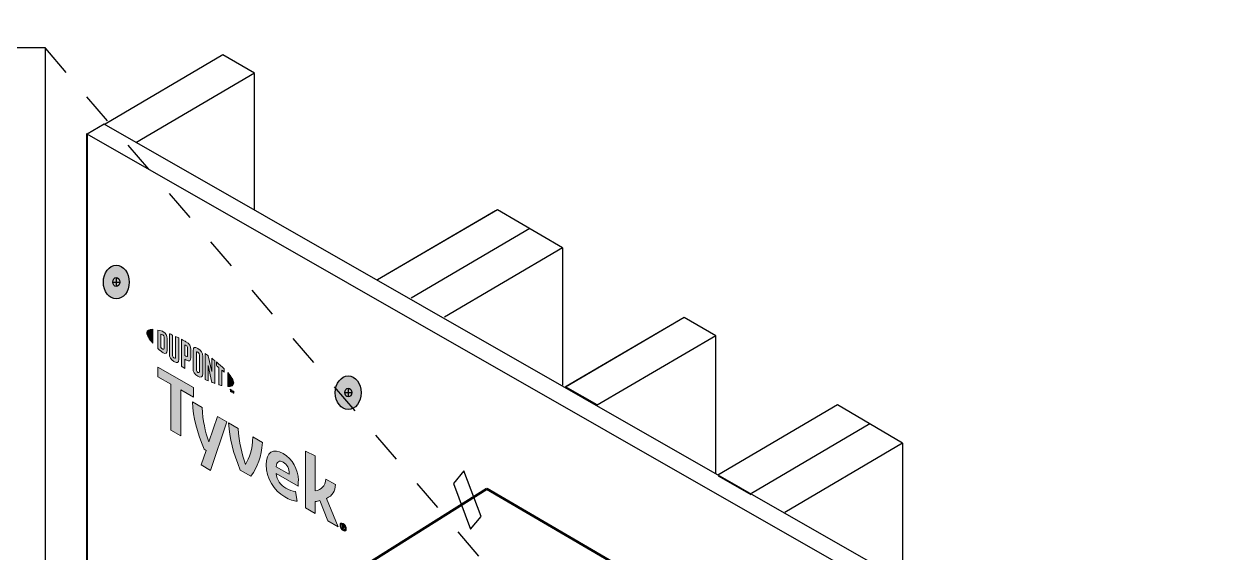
# Model space of a CAD drawing. Extents: x -1328 to 5679, y -4611 to 1603.
# Drawn here: x 4400.6 to 4742.7, y -2415.9 to -2266.2 of the extents above; entities that cross this region are included whole.
import ezdxf

# ---------------------------------------------------------------- set-up
doc = ezdxf.new("R2010")
doc.units = 0
doc.header["$MEASUREMENT"] = 0
doc.linetypes.add('AI-Linetype-40', pattern=[27.003948, 18.002632, -9.001316])
doc.linetypes.add('AI-Linetype-59', pattern=[18, 9, -9])
for name, color, linetype, lineweight in [('G-ANNO-TTLB', 7, 'Continuous', 0), ('TYVEK', 7, 'Continuous', 0), ('X-REF - TRACED', 7, 'Continuous', 0)]:
    doc.layers.add(name, color=color, linetype=linetype, lineweight=lineweight)

# ---------------------------------------------------------------- blocks, each defined once
blk = doc.blocks.new('Block_89')
at = {"layer": 'TYVEK', "true_color": 0x003b71, "transparency": 33554687}
h = blk.add_hatch(color=156, dxfattribs=at)
h.dxf.hatch_style = 2
edge = h.paths.add_edge_path()
edge.add_ellipse((4426.69, -2339.28), major_axis=(0, 4.78), ratio=0.766948, start_angle=0, end_angle=360)
h = blk.add_hatch(color=156, dxfattribs=at)
h.dxf.hatch_style = 2
edge = h.paths.add_edge_path()
edge.add_ellipse((4492.41, -2370.6), major_axis=(0, 4.78), ratio=0.766948, start_angle=0, end_angle=360)
at = {"layer": 'TYVEK', "color": 18, "lineweight": 25, "true_color": 0x080808}
for p, q in [((4425.72, -2339.25), (4427.66, -2339.25)), ((4426.69, -2338.01), (4426.69, -2340.48)), ((4491.43, -2370.57), (4493.38, -2370.57)), ((4492.41, -2369.34), (4492.41, -2371.8))]:
    blk.add_line(p, q, dxfattribs=at)
at = {"layer": 'TYVEK', "color": 18, "lineweight": 25, "true_color": 0x000000}
for centre in [(4426.69, -2339.28), (4492.41, -2370.6)]:
    blk.add_ellipse(centre, major_axis=(0, 4.78), ratio=0.766948, dxfattribs=at)
at = {"layer": 'TYVEK', "color": 18, "lineweight": 25, "true_color": 0x080808}
for centre in [(4426.69, -2339.25), (4492.41, -2370.57)]:
    blk.add_ellipse(centre, major_axis=(0, 1.23), ratio=0.788846, dxfattribs=at)
blk = doc.blocks.new('Block_520')
at = {"layer": 'X-REF - TRACED', "true_color": 0x848484, "transparency": 33554687}
h = blk.add_hatch(color=252, dxfattribs=at)
h.dxf.hatch_style = 2
edge = h.paths.add_edge_path()
edge.add_spline(control_points=[(4435.34, -2353.62), (4435.34, -2354.34), (4435.95, -2355.37), (4437.02, -2356.57), (4437.02, -2356.57), (4437.02, -2352.63), (4437.02, -2352.63), (4435.95, -2352.59), (4435.34, -2352.91), (4435.34, -2353.62)], knot_values=[0, 0, 0, 0, 1, 1, 1, 2, 2, 2, 3, 3, 3, 3], degree=3, periodic=0)
h = blk.add_hatch(color=252, dxfattribs=at)
h.dxf.hatch_style = 2
edge = h.paths.add_edge_path()
edge.add_spline(control_points=[(4440.22, -2358.05), (4440.22, -2358.35), (4440.06, -2358.36), (4439.87, -2358.25), (4439.73, -2358.17), (4439.5, -2357.98), (4439.31, -2357.81), (4439.31, -2357.81), (4439.31, -2354.04), (4439.31, -2354.04), (4439.5, -2354.09), (4439.73, -2354.16), (4439.87, -2354.25), (4440.06, -2354.36), (4440.22, -2354.55), (4440.22, -2354.85), (4440.22, -2354.85), (4440.22, -2358.05), (4440.22, -2358.05)], knot_values=[0, 0, 0, 0, 1, 1, 1, 2, 2, 2, 3, 3, 3, 4, 4, 4, 5, 5, 5, 6, 6, 6, 6], degree=3, periodic=0)
edge = h.paths.add_edge_path()
edge.add_spline(control_points=[(4440, -2353.33), (4439.7, -2353.16), (4439.27, -2353.01), (4438.49, -2352.84), (4438.49, -2352.84), (4438.49, -2358.07), (4438.49, -2358.07), (4439.18, -2358.7), (4439.7, -2359.14), (4440, -2359.31), (4440.68, -2359.71), (4441.07, -2359.45), (4441.07, -2358.68), (4441.07, -2358.68), (4441.07, -2355.21), (4441.07, -2355.21), (4441.07, -2354.43), (4440.68, -2353.73), (4440, -2353.33)], knot_values=[0, 0, 0, 0, 1, 1, 1, 2, 2, 2, 3, 3, 3, 4, 4, 4, 5, 5, 5, 6, 6, 6, 6], degree=3, periodic=0)
h = blk.add_hatch(color=252, dxfattribs=at)
h.dxf.hatch_style = 2
edge = h.paths.add_edge_path()
edge.add_spline(control_points=[(4443.46, -2360.54), (4443.46, -2360.84), (4443.37, -2360.98), (4443.04, -2360.74), (4442.72, -2360.51), (4442.63, -2360.3), (4442.63, -2359.94), (4442.63, -2359.94), (4442.63, -2354.26), (4442.63, -2354.26), (4442.42, -2354.16), (4441.94, -2353.96), (4441.74, -2353.88), (4441.74, -2353.88), (4441.74, -2359.63), (4441.74, -2359.63), (4441.74, -2360.55), (4442.12, -2361.13), (4443.04, -2361.78), (4443.89, -2362.38), (4444.4, -2362.19), (4444.4, -2361.17), (4444.4, -2361.17), (4444.4, -2355.09), (4444.4, -2355.09), (4444.23, -2355), (4443.65, -2354.72), (4443.46, -2354.64), (4443.46, -2354.64), (4443.46, -2360.54), (4443.46, -2360.54)], knot_values=[0, 0, 0, 0, 1, 1, 1, 2, 2, 2, 3, 3, 3, 4, 4, 4, 5, 5, 5, 6, 6, 6, 7, 7, 7, 8, 8, 8, 9, 9, 9, 10, 10, 10, 10], degree=3, periodic=0)
h = blk.add_hatch(color=252, dxfattribs=at)
h.dxf.hatch_style = 2
edge = h.paths.add_edge_path()
edge.add_spline(control_points=[(4446.88, -2360.01), (4446.88, -2360.34), (4446.78, -2360.45), (4446.4, -2360.23), (4446.4, -2360.23), (4446.07, -2360.04), (4446.07, -2360.04), (4446.07, -2360.04), (4446.07, -2357.02), (4446.07, -2357.02), (4446.22, -2357.1), (4446.3, -2357.14), (4446.39, -2357.19), (4446.8, -2357.43), (4446.88, -2357.66), (4446.88, -2357.99), (4446.88, -2357.99), (4446.88, -2360.01), (4446.88, -2360.01)], knot_values=[0, 0, 0, 0, 1, 1, 1, 2, 2, 2, 3, 3, 3, 4, 4, 4, 5, 5, 5, 6, 6, 6, 6], degree=3, periodic=0)
edge = h.paths.add_edge_path()
edge.add_spline(control_points=[(4446.44, -2356.15), (4446.28, -2356.06), (4445.68, -2355.74), (4445.14, -2355.46), (4445.14, -2355.46), (4445.14, -2363.12), (4445.14, -2363.12), (4445.32, -2363.23), (4445.81, -2363.54), (4446.07, -2363.7), (4446.07, -2363.7), (4446.07, -2361.11), (4446.07, -2361.11), (4446.07, -2361.11), (4446.44, -2361.32), (4446.44, -2361.32), (4447.42, -2361.88), (4447.83, -2361.61), (4447.83, -2360.64), (4447.83, -2360.64), (4447.83, -2358.38), (4447.83, -2358.38), (4447.83, -2357.43), (4447.37, -2356.69), (4446.44, -2356.15)], knot_values=[0, 0, 0, 0, 1, 1, 1, 2, 2, 2, 3, 3, 3, 4, 4, 4, 5, 5, 5, 6, 6, 6, 7, 7, 7, 8, 8, 8, 8], degree=3, periodic=0)
h = blk.add_hatch(color=252, dxfattribs=at)
h.dxf.hatch_style = 2
edge = h.paths.add_edge_path()
edge.add_spline(control_points=[(4450.23, -2364.62), (4450.23, -2364.92), (4450.15, -2365.03), (4449.81, -2364.85), (4449.47, -2364.66), (4449.38, -2364.44), (4449.38, -2364.13), (4449.38, -2364.13), (4449.38, -2359.35), (4449.38, -2359.35), (4449.38, -2359.04), (4449.47, -2358.92), (4449.81, -2359.13), (4450.15, -2359.33), (4450.23, -2359.55), (4450.23, -2359.85), (4450.23, -2359.85), (4450.23, -2364.62), (4450.23, -2364.62)], knot_values=[0, 0, 0, 0, 1, 1, 1, 2, 2, 2, 3, 3, 3, 4, 4, 4, 5, 5, 5, 6, 6, 6, 6], degree=3, periodic=0)
edge = h.paths.add_edge_path()
edge.add_spline(control_points=[(4449.81, -2358.06), (4448.94, -2357.51), (4448.43, -2357.65), (4448.43, -2358.66), (4448.43, -2358.66), (4448.43, -2363.67), (4448.43, -2363.67), (4448.43, -2364.73), (4448.9, -2365.44), (4449.81, -2365.92), (4450.71, -2366.4), (4451.18, -2366.27), (4451.18, -2365.14), (4451.18, -2365.14), (4451.18, -2360.36), (4451.18, -2360.36), (4451.18, -2359.29), (4450.76, -2358.66), (4449.81, -2358.06)], knot_values=[0, 0, 0, 0, 1, 1, 1, 2, 2, 2, 3, 3, 3, 4, 4, 4, 5, 5, 5, 6, 6, 6, 6], degree=3, periodic=0)
h = blk.add_hatch(color=252, dxfattribs=at)
h.dxf.hatch_style = 2
edge = h.paths.add_edge_path()
edge.add_spline(control_points=[(4453.79, -2364.62), (4453.79, -2364.62), (4452.74, -2360.12), (4452.74, -2360.12), (4452.46, -2359.92), (4452.12, -2359.68), (4451.86, -2359.5), (4451.86, -2359.5), (4451.86, -2366.84), (4451.86, -2366.84), (4452.04, -2366.93), (4452.51, -2367.14), (4452.76, -2367.24), (4452.76, -2367.24), (4452.68, -2362.87), (4452.68, -2362.87), (4452.68, -2362.87), (4453.79, -2367.67), (4453.79, -2367.67), (4454.02, -2367.76), (4454.36, -2367.89), (4454.59, -2367.97), (4454.59, -2367.97), (4454.59, -2361.52), (4454.59, -2361.52), (4454.35, -2361.33), (4453.93, -2361), (4453.72, -2360.85), (4453.72, -2360.85), (4453.79, -2364.62), (4453.79, -2364.62)], knot_values=[0, 0, 0, 0, 1, 1, 1, 2, 2, 2, 3, 3, 3, 4, 4, 4, 5, 5, 5, 6, 6, 6, 7, 7, 7, 8, 8, 8, 9, 9, 9, 10, 10, 10, 10], degree=3, periodic=0)
h = blk.add_hatch(color=252, dxfattribs=at)
h.dxf.hatch_style = 2
edge = h.paths.add_edge_path()
edge.add_spline(control_points=[(4455.05, -2362.91), (4455.28, -2363.1), (4455.51, -2363.28), (4455.73, -2363.47), (4455.73, -2363.47), (4455.73, -2368.35), (4455.73, -2368.35), (4455.94, -2368.41), (4456.32, -2368.52), (4456.57, -2368.58), (4456.57, -2368.58), (4456.57, -2364.18), (4456.57, -2364.18), (4456.82, -2364.39), (4457.05, -2364.6), (4457.26, -2364.79), (4457.26, -2364.79), (4457.26, -2363.85), (4457.26, -2363.85), (4456.59, -2363.2), (4455.88, -2362.57), (4455.05, -2361.89), (4455.05, -2361.89), (4455.05, -2362.91), (4455.05, -2362.91)], knot_values=[0, 0, 0, 0, 1, 1, 1, 2, 2, 2, 3, 3, 3, 4, 4, 4, 5, 5, 5, 6, 6, 6, 7, 7, 7, 8, 8, 8, 8], degree=3, periodic=0)
h = blk.add_hatch(color=252, dxfattribs=at)
h.dxf.hatch_style = 2
edge = h.paths.add_edge_path()
edge.add_spline(control_points=[(4459.95, -2367.83), (4459.95, -2368.55), (4459.33, -2368.87), (4458.27, -2368.84), (4458.27, -2368.84), (4458.27, -2364.89), (4458.27, -2364.89), (4459.33, -2366.09), (4459.95, -2367.11), (4459.95, -2367.83)], knot_values=[0, 0, 0, 0, 1, 1, 1, 2, 2, 2, 3, 3, 3, 3], degree=3, periodic=0)
h = blk.add_hatch(color=252, dxfattribs=at)
h.dxf.hatch_style = 2
edge = h.paths.add_edge_path()
edge.add_spline(control_points=[(4459.45, -2369.91), (4459.45, -2369.91), (4459.55, -2369.97), (4459.55, -2369.97), (4459.55, -2369.97), (4459.7, -2370.33), (4459.7, -2370.33), (4459.7, -2370.33), (4459.85, -2370.14), (4459.85, -2370.14), (4459.85, -2370.14), (4459.95, -2370.2), (4459.95, -2370.2), (4459.95, -2370.2), (4459.95, -2370.77), (4459.95, -2370.77), (4459.95, -2370.77), (4459.85, -2370.72), (4459.85, -2370.72), (4459.85, -2370.72), (4459.85, -2370.31), (4459.85, -2370.31), (4459.85, -2370.31), (4459.7, -2370.49), (4459.7, -2370.49), (4459.7, -2370.49), (4459.69, -2370.49), (4459.69, -2370.49), (4459.69, -2370.49), (4459.54, -2370.13), (4459.54, -2370.13), (4459.54, -2370.13), (4459.54, -2370.53), (4459.54, -2370.53), (4459.54, -2370.53), (4459.45, -2370.48), (4459.45, -2370.48), (4459.45, -2370.48), (4459.45, -2369.91), (4459.45, -2369.91)], knot_values=[0, 0, 0, 0, 1, 1, 1, 2, 2, 2, 3, 3, 3, 4, 4, 4, 5, 5, 5, 6, 6, 6, 7, 7, 7, 8, 8, 8, 9, 9, 9, 10, 10, 10, 11, 11, 11, 12, 12, 12, 13, 13, 13, 13], degree=3, periodic=0)
edge = h.paths.add_edge_path()
edge.add_spline(control_points=[(4459.09, -2369.81), (4459.09, -2369.81), (4458.94, -2369.72), (4458.94, -2369.72), (4458.94, -2369.72), (4458.94, -2369.62), (4458.94, -2369.62), (4458.94, -2369.62), (4459.34, -2369.85), (4459.34, -2369.85), (4459.34, -2369.85), (4459.34, -2369.95), (4459.34, -2369.95), (4459.34, -2369.95), (4459.19, -2369.86), (4459.19, -2369.86), (4459.19, -2369.86), (4459.19, -2370.33), (4459.19, -2370.33), (4459.19, -2370.33), (4459.09, -2370.28), (4459.09, -2370.28), (4459.09, -2370.28), (4459.09, -2369.81), (4459.09, -2369.81)], knot_values=[0, 0, 0, 0, 1, 1, 1, 2, 2, 2, 3, 3, 3, 4, 4, 4, 5, 5, 5, 6, 6, 6, 7, 7, 7, 8, 8, 8, 8], degree=3, periodic=0)
at = {"layer": 'X-REF - TRACED'}
for points, knots in [([(4435.34, -2353.62), (4435.34, -2354.34), (4435.95, -2355.37), (4437.02, -2356.57), (4437.02, -2356.57), (4437.02, -2352.63), (4437.02, -2352.63), (4435.95, -2352.59), (4435.34, -2352.91), (4435.34, -2353.62)], [0, 0, 0, 0, 1, 1, 1, 2, 2, 2, 3, 3, 3, 3]), ([(4440, -2353.33), (4439.7, -2353.16), (4439.27, -2353.01), (4438.49, -2352.84), (4438.49, -2352.84), (4438.49, -2358.07), (4438.49, -2358.07), (4439.18, -2358.7), (4439.7, -2359.14), (4440, -2359.31), (4440.68, -2359.71), (4441.07, -2359.45), (4441.07, -2358.68), (4441.07, -2358.68), (4441.07, -2355.21), (4441.07, -2355.21), (4441.07, -2354.43), (4440.68, -2353.73), (4440, -2353.33)], [0, 0, 0, 0, 1, 1, 1, 2, 2, 2, 3, 3, 3, 4, 4, 4, 5, 5, 5, 6, 6, 6, 6]), ([(4443.46, -2360.54), (4443.46, -2360.84), (4443.37, -2360.98), (4443.04, -2360.74), (4442.72, -2360.51), (4442.63, -2360.3), (4442.63, -2359.94), (4442.63, -2359.94), (4442.63, -2354.26), (4442.63, -2354.26), (4442.42, -2354.16), (4441.94, -2353.96), (4441.74, -2353.88), (4441.74, -2353.88), (4441.74, -2359.63), (4441.74, -2359.63), (4441.74, -2360.55), (4442.12, -2361.13), (4443.04, -2361.78), (4443.89, -2362.38), (4444.4, -2362.19), (4444.4, -2361.17), (4444.4, -2361.17), (4444.4, -2355.09), (4444.4, -2355.09), (4444.23, -2355), (4443.65, -2354.72), (4443.46, -2354.64), (4443.46, -2354.64), (4443.46, -2360.54), (4443.46, -2360.54)], [0, 0, 0, 0, 1, 1, 1, 2, 2, 2, 3, 3, 3, 4, 4, 4, 5, 5, 5, 6, 6, 6, 7, 7, 7, 8, 8, 8, 9, 9, 9, 10, 10, 10, 10]), ([(4440.22, -2358.05), (4440.22, -2358.35), (4440.06, -2358.36), (4439.87, -2358.25), (4439.73, -2358.17), (4439.5, -2357.98), (4439.31, -2357.81), (4439.31, -2357.81), (4439.31, -2354.04), (4439.31, -2354.04), (4439.5, -2354.09), (4439.73, -2354.16), (4439.87, -2354.25), (4440.06, -2354.36), (4440.22, -2354.55), (4440.22, -2354.85), (4440.22, -2354.85), (4440.22, -2358.05), (4440.22, -2358.05)], [0, 0, 0, 0, 1, 1, 1, 2, 2, 2, 3, 3, 3, 4, 4, 4, 5, 5, 5, 6, 6, 6, 6]), ([(4446.44, -2356.15), (4446.28, -2356.06), (4445.68, -2355.74), (4445.14, -2355.46), (4445.14, -2355.46), (4445.14, -2363.12), (4445.14, -2363.12), (4445.32, -2363.23), (4445.81, -2363.54), (4446.07, -2363.7), (4446.07, -2363.7), (4446.07, -2361.11), (4446.07, -2361.11), (4446.07, -2361.11), (4446.44, -2361.32), (4446.44, -2361.32), (4447.42, -2361.88), (4447.83, -2361.61), (4447.83, -2360.64), (4447.83, -2360.64), (4447.83, -2358.38), (4447.83, -2358.38), (4447.83, -2357.43), (4447.37, -2356.69), (4446.44, -2356.15)], [0, 0, 0, 0, 1, 1, 1, 2, 2, 2, 3, 3, 3, 4, 4, 4, 5, 5, 5, 6, 6, 6, 7, 7, 7, 8, 8, 8, 8]), ([(4446.88, -2360.01), (4446.88, -2360.34), (4446.78, -2360.45), (4446.4, -2360.23), (4446.4, -2360.23), (4446.07, -2360.04), (4446.07, -2360.04), (4446.07, -2360.04), (4446.07, -2357.02), (4446.07, -2357.02), (4446.22, -2357.1), (4446.3, -2357.14), (4446.39, -2357.19), (4446.8, -2357.43), (4446.88, -2357.66), (4446.88, -2357.99), (4446.88, -2357.99), (4446.88, -2360.01), (4446.88, -2360.01)], [0, 0, 0, 0, 1, 1, 1, 2, 2, 2, 3, 3, 3, 4, 4, 4, 5, 5, 5, 6, 6, 6, 6]), ([(4449.81, -2358.06), (4448.94, -2357.51), (4448.43, -2357.65), (4448.43, -2358.66), (4448.43, -2358.66), (4448.43, -2363.67), (4448.43, -2363.67), (4448.43, -2364.73), (4448.9, -2365.44), (4449.81, -2365.92), (4450.71, -2366.4), (4451.18, -2366.27), (4451.18, -2365.14), (4451.18, -2365.14), (4451.18, -2360.36), (4451.18, -2360.36), (4451.18, -2359.29), (4450.76, -2358.66), (4449.81, -2358.06)], [0, 0, 0, 0, 1, 1, 1, 2, 2, 2, 3, 3, 3, 4, 4, 4, 5, 5, 5, 6, 6, 6, 6]), ([(4450.23, -2364.62), (4450.23, -2364.92), (4450.15, -2365.03), (4449.81, -2364.85), (4449.47, -2364.66), (4449.38, -2364.44), (4449.38, -2364.13), (4449.38, -2364.13), (4449.38, -2359.35), (4449.38, -2359.35), (4449.38, -2359.04), (4449.47, -2358.92), (4449.81, -2359.13), (4450.15, -2359.33), (4450.23, -2359.55), (4450.23, -2359.85), (4450.23, -2359.85), (4450.23, -2364.62), (4450.23, -2364.62)], [0, 0, 0, 0, 1, 1, 1, 2, 2, 2, 3, 3, 3, 4, 4, 4, 5, 5, 5, 6, 6, 6, 6]), ([(4453.79, -2364.62), (4453.79, -2364.62), (4452.74, -2360.12), (4452.74, -2360.12), (4452.46, -2359.92), (4452.12, -2359.68), (4451.86, -2359.5), (4451.86, -2359.5), (4451.86, -2366.84), (4451.86, -2366.84), (4452.04, -2366.93), (4452.51, -2367.14), (4452.76, -2367.24), (4452.76, -2367.24), (4452.68, -2362.87), (4452.68, -2362.87), (4452.68, -2362.87), (4453.79, -2367.67), (4453.79, -2367.67), (4454.02, -2367.76), (4454.36, -2367.89), (4454.59, -2367.97), (4454.59, -2367.97), (4454.59, -2361.52), (4454.59, -2361.52), (4454.35, -2361.33), (4453.93, -2361), (4453.72, -2360.85), (4453.72, -2360.85), (4453.79, -2364.62), (4453.79, -2364.62)], [0, 0, 0, 0, 1, 1, 1, 2, 2, 2, 3, 3, 3, 4, 4, 4, 5, 5, 5, 6, 6, 6, 7, 7, 7, 8, 8, 8, 9, 9, 9, 10, 10, 10, 10]), ([(4455.05, -2362.91), (4455.28, -2363.1), (4455.51, -2363.28), (4455.73, -2363.47), (4455.73, -2363.47), (4455.73, -2368.35), (4455.73, -2368.35), (4455.94, -2368.41), (4456.32, -2368.52), (4456.57, -2368.58), (4456.57, -2368.58), (4456.57, -2364.18), (4456.57, -2364.18), (4456.82, -2364.39), (4457.05, -2364.6), (4457.26, -2364.79), (4457.26, -2364.79), (4457.26, -2363.85), (4457.26, -2363.85), (4456.59, -2363.2), (4455.88, -2362.57), (4455.05, -2361.89), (4455.05, -2361.89), (4455.05, -2362.91), (4455.05, -2362.91)], [0, 0, 0, 0, 1, 1, 1, 2, 2, 2, 3, 3, 3, 4, 4, 4, 5, 5, 5, 6, 6, 6, 7, 7, 7, 8, 8, 8, 8]), ([(4459.95, -2367.83), (4459.95, -2368.55), (4459.33, -2368.87), (4458.27, -2368.84), (4458.27, -2368.84), (4458.27, -2364.89), (4458.27, -2364.89), (4459.33, -2366.09), (4459.95, -2367.11), (4459.95, -2367.83)], [0, 0, 0, 0, 1, 1, 1, 2, 2, 2, 3, 3, 3, 3]), ([(4459.09, -2369.81), (4459.09, -2369.81), (4458.94, -2369.72), (4458.94, -2369.72), (4458.94, -2369.72), (4458.94, -2369.62), (4458.94, -2369.62), (4458.94, -2369.62), (4459.34, -2369.85), (4459.34, -2369.85), (4459.34, -2369.85), (4459.34, -2369.95), (4459.34, -2369.95), (4459.34, -2369.95), (4459.19, -2369.86), (4459.19, -2369.86), (4459.19, -2369.86), (4459.19, -2370.33), (4459.19, -2370.33), (4459.19, -2370.33), (4459.09, -2370.28), (4459.09, -2370.28), (4459.09, -2370.28), (4459.09, -2369.81), (4459.09, -2369.81)], [0, 0, 0, 0, 1, 1, 1, 2, 2, 2, 3, 3, 3, 4, 4, 4, 5, 5, 5, 6, 6, 6, 7, 7, 7, 8, 8, 8, 8]), ([(4459.45, -2369.91), (4459.45, -2369.91), (4459.55, -2369.97), (4459.55, -2369.97), (4459.55, -2369.97), (4459.7, -2370.33), (4459.7, -2370.33), (4459.7, -2370.33), (4459.85, -2370.14), (4459.85, -2370.14), (4459.85, -2370.14), (4459.95, -2370.2), (4459.95, -2370.2), (4459.95, -2370.2), (4459.95, -2370.77), (4459.95, -2370.77), (4459.95, -2370.77), (4459.85, -2370.72), (4459.85, -2370.72), (4459.85, -2370.72), (4459.85, -2370.31), (4459.85, -2370.31), (4459.85, -2370.31), (4459.7, -2370.49), (4459.7, -2370.49), (4459.7, -2370.49), (4459.69, -2370.49), (4459.69, -2370.49), (4459.69, -2370.49), (4459.54, -2370.13), (4459.54, -2370.13), (4459.54, -2370.13), (4459.54, -2370.53), (4459.54, -2370.53), (4459.54, -2370.53), (4459.45, -2370.48), (4459.45, -2370.48), (4459.45, -2370.48), (4459.45, -2369.91), (4459.45, -2369.91)], [0, 0, 0, 0, 1, 1, 1, 2, 2, 2, 3, 3, 3, 4, 4, 4, 5, 5, 5, 6, 6, 6, 7, 7, 7, 8, 8, 8, 9, 9, 9, 10, 10, 10, 11, 11, 11, 12, 12, 12, 13, 13, 13, 13])]:
    blk.add_open_spline(points, degree=3, knots=knots, dxfattribs=at)
blk = doc.blocks.new('Block_524')
at = {"layer": 'X-REF - TRACED', "true_color": 0x848484, "transparency": 33554687}
h = blk.add_hatch(color=252, dxfattribs=at)
h.dxf.hatch_style = 2
h.paths.add_polyline_path([(4448.59, -2369.16), (4438.49, -2363.32), (4438.49, -2366.07), (4442.14, -2368.17), (4442.14, -2381.17), (4444.95, -2382.79), (4444.95, -2369.79), (4448.59, -2371.9)])
h = blk.add_hatch(color=252, dxfattribs=at)
h.dxf.hatch_style = 2
edge = h.paths.add_edge_path()
edge.add_spline(control_points=[(4465.38, -2383.1), (4465.21, -2386.84), (4464.46, -2389.02), (4463.31, -2390.89), (4462.19, -2387.71), (4461.46, -2384.68), (4461.25, -2380.71), (4461.25, -2380.71), (4458.52, -2379.14), (4458.52, -2379.14), (4458.81, -2383.82), (4459.7, -2387.23), (4461.82, -2392.53), (4461.82, -2392.53), (4464.82, -2394.26), (4464.82, -2394.26), (4466.86, -2391.37), (4467.7, -2388.95), (4468.09, -2384.66), (4468.09, -2384.66), (4465.38, -2383.1), (4465.38, -2383.1)], knot_values=[0, 0, 0, 0, 1, 1, 1, 2, 2, 2, 3, 3, 3, 4, 4, 4, 5, 5, 5, 6, 6, 6, 7, 7, 7, 7], degree=3, periodic=0)
h = blk.add_hatch(color=252, dxfattribs=at)
h.dxf.hatch_style = 2
edge = h.paths.add_edge_path()
edge.add_spline(control_points=[(4471.95, -2391.55), (4471.95, -2391.55), (4475.68, -2393.7), (4475.68, -2393.7), (4475.68, -2393.7), (4475.68, -2393.43), (4475.68, -2393.43), (4475.68, -2392.17), (4475.09, -2390.91), (4474.01, -2390.28), (4472.88, -2389.63), (4472.13, -2390.12), (4471.95, -2391.55)], knot_values=[0, 0, 0, 0, 1, 1, 1, 2, 2, 2, 3, 3, 3, 4, 4, 4, 4], degree=3, periodic=0)
edge = h.paths.add_edge_path()
edge.add_spline(control_points=[(4477.9, -2401.32), (4477.03, -2401.27), (4475.76, -2400.85), (4474.47, -2400.1), (4471.31, -2398.28), (4469.15, -2394.74), (4469.15, -2391.01), (4469.15, -2387.43), (4471.13, -2386.15), (4474.01, -2387.81), (4476.58, -2389.29), (4478.27, -2392.36), (4478.27, -2395.37), (4478.27, -2396.05), (4478.23, -2396.61), (4478.19, -2397.04), (4478.19, -2397.04), (4471.99, -2393.46), (4471.99, -2393.46), (4472.25, -2395.4), (4473.17, -2396.75), (4474.74, -2397.65), (4475.7, -2398.21), (4476.62, -2398.49), (4477.47, -2398.57), (4477.47, -2398.57), (4477.9, -2401.32), (4477.9, -2401.32)], knot_values=[0, 0, 0, 0, 1, 1, 1, 2, 2, 2, 3, 3, 3, 4, 4, 4, 5, 5, 5, 6, 6, 6, 7, 7, 7, 8, 8, 8, 9, 9, 9, 9], degree=3, periodic=0)
h = blk.add_hatch(color=252, dxfattribs=at)
h.dxf.hatch_style = 2
edge = h.paths.add_edge_path()
edge.add_spline(control_points=[(4486.29, -2400.52), (4486.29, -2400.52), (4489.55, -2408.54), (4489.55, -2408.54), (4489.55, -2408.54), (4486.61, -2406.84), (4486.61, -2406.84), (4486.61, -2406.84), (4484.35, -2401.15), (4484.35, -2401.15), (4483.94, -2401.25), (4483.51, -2401.34), (4483.04, -2401.41), (4483.04, -2401.41), (4483.04, -2404.78), (4483.04, -2404.78), (4483.04, -2404.78), (4480.33, -2403.22), (4480.33, -2403.22), (4480.33, -2403.22), (4480.33, -2387.1), (4480.33, -2387.1), (4480.33, -2387.1), (4483.04, -2388.5), (4483.04, -2388.5), (4483.04, -2388.5), (4483.04, -2398.42), (4483.04, -2398.42), (4484.88, -2398.11), (4485.78, -2397.06), (4486.1, -2395.06), (4486.1, -2395.06), (4488.78, -2396.61), (4488.78, -2396.61), (4488.72, -2398.51), (4487.86, -2399.74), (4486.29, -2400.52)], knot_values=[0, 0, 0, 0, 1, 1, 1, 2, 2, 2, 3, 3, 3, 4, 4, 4, 5, 5, 5, 6, 6, 6, 7, 7, 7, 8, 8, 8, 9, 9, 9, 10, 10, 10, 11, 11, 11, 12, 12, 12, 12], degree=3, periodic=0)
at = {"layer": 'X-REF - TRACED'}
blk.add_lwpolyline([(4448.59, -2369.16), (4438.49, -2363.32), (4438.49, -2366.07), (4442.14, -2368.17), (4442.14, -2381.17), (4444.95, -2382.79), (4444.95, -2369.79), (4448.59, -2371.9)], close=True, dxfattribs=at)
for points, knots in [([(4465.38, -2383.1), (4465.21, -2386.84), (4464.46, -2389.02), (4463.31, -2390.89), (4462.19, -2387.71), (4461.46, -2384.68), (4461.25, -2380.71), (4461.25, -2380.71), (4458.52, -2379.14), (4458.52, -2379.14), (4458.81, -2383.82), (4459.7, -2387.23), (4461.82, -2392.53), (4461.82, -2392.53), (4464.82, -2394.26), (4464.82, -2394.26), (4466.86, -2391.37), (4467.7, -2388.95), (4468.09, -2384.66), (4468.09, -2384.66), (4465.38, -2383.1), (4465.38, -2383.1)], [0, 0, 0, 0, 1, 1, 1, 2, 2, 2, 3, 3, 3, 4, 4, 4, 5, 5, 5, 6, 6, 6, 7, 7, 7, 7]), ([(4477.9, -2401.32), (4477.03, -2401.27), (4475.76, -2400.85), (4474.47, -2400.1), (4471.31, -2398.28), (4469.15, -2394.74), (4469.15, -2391.01), (4469.15, -2387.43), (4471.13, -2386.15), (4474.01, -2387.81), (4476.58, -2389.29), (4478.27, -2392.36), (4478.27, -2395.37), (4478.27, -2396.05), (4478.23, -2396.61), (4478.19, -2397.04), (4478.19, -2397.04), (4471.99, -2393.46), (4471.99, -2393.46), (4472.25, -2395.4), (4473.17, -2396.75), (4474.74, -2397.65), (4475.7, -2398.21), (4476.62, -2398.49), (4477.47, -2398.57), (4477.47, -2398.57), (4477.9, -2401.32), (4477.9, -2401.32)], [0, 0, 0, 0, 1, 1, 1, 2, 2, 2, 3, 3, 3, 4, 4, 4, 5, 5, 5, 6, 6, 6, 7, 7, 7, 8, 8, 8, 9, 9, 9, 9]), ([(4486.29, -2400.52), (4486.29, -2400.52), (4489.55, -2408.54), (4489.55, -2408.54), (4489.55, -2408.54), (4486.61, -2406.84), (4486.61, -2406.84), (4486.61, -2406.84), (4484.35, -2401.15), (4484.35, -2401.15), (4483.94, -2401.25), (4483.51, -2401.34), (4483.04, -2401.41), (4483.04, -2401.41), (4483.04, -2404.78), (4483.04, -2404.78), (4483.04, -2404.78), (4480.33, -2403.22), (4480.33, -2403.22), (4480.33, -2403.22), (4480.33, -2387.1), (4480.33, -2387.1), (4480.33, -2387.1), (4483.04, -2388.5), (4483.04, -2388.5), (4483.04, -2388.5), (4483.04, -2398.42), (4483.04, -2398.42), (4484.88, -2398.11), (4485.78, -2397.06), (4486.1, -2395.06), (4486.1, -2395.06), (4488.78, -2396.61), (4488.78, -2396.61), (4488.72, -2398.51), (4487.86, -2399.74), (4486.29, -2400.52)], [0, 0, 0, 0, 1, 1, 1, 2, 2, 2, 3, 3, 3, 4, 4, 4, 5, 5, 5, 6, 6, 6, 7, 7, 7, 8, 8, 8, 9, 9, 9, 10, 10, 10, 11, 11, 11, 12, 12, 12, 12]), ([(4471.95, -2391.55), (4471.95, -2391.55), (4475.68, -2393.7), (4475.68, -2393.7), (4475.68, -2393.7), (4475.68, -2393.43), (4475.68, -2393.43), (4475.68, -2392.17), (4475.09, -2390.91), (4474.01, -2390.28), (4472.88, -2389.63), (4472.13, -2390.12), (4471.95, -2391.55)], [0, 0, 0, 0, 1, 1, 1, 2, 2, 2, 3, 3, 3, 4, 4, 4, 4])]:
    blk.add_open_spline(points, degree=3, knots=knots, dxfattribs=at)
blk = doc.blocks.new('Block_523')
at = {"layer": 'X-REF - TRACED', "true_color": 0x848484, "transparency": 33554687}
h = blk.add_hatch(color=252, dxfattribs=at)
h.dxf.hatch_style = 2
edge = h.paths.add_edge_path()
edge.add_spline(control_points=[(4455.33, -2377.3), (4455.33, -2377.3), (4452.9, -2384.54), (4452.9, -2384.54), (4451.87, -2381.51), (4451.2, -2378.58), (4450.99, -2374.79), (4450.99, -2374.79), (4448.27, -2373.22), (4448.27, -2373.22), (4448.56, -2377.9), (4449.44, -2381.31), (4451.56, -2386.61), (4451.56, -2386.61), (4452.11, -2386.92), (4452.11, -2386.92), (4452.11, -2386.92), (4450.72, -2391.06), (4450.72, -2391.06), (4450.72, -2391.06), (4453.42, -2392.63), (4453.42, -2392.63), (4453.42, -2392.63), (4458.04, -2378.86), (4458.04, -2378.86), (4458.04, -2378.86), (4455.33, -2377.3), (4455.33, -2377.3)], knot_values=[0, 0, 0, 0, 1, 1, 1, 2, 2, 2, 3, 3, 3, 4, 4, 4, 5, 5, 5, 6, 6, 6, 7, 7, 7, 8, 8, 8, 9, 9, 9, 9], degree=3, periodic=0)
at = {"layer": 'X-REF - TRACED'}
blk.add_open_spline([(4455.33, -2377.3), (4455.33, -2377.3), (4452.9, -2384.54), (4452.9, -2384.54), (4451.87, -2381.51), (4451.2, -2378.58), (4450.99, -2374.79), (4450.99, -2374.79), (4448.27, -2373.22), (4448.27, -2373.22), (4448.56, -2377.9), (4449.44, -2381.31), (4451.56, -2386.61), (4451.56, -2386.61), (4452.11, -2386.92), (4452.11, -2386.92), (4452.11, -2386.92), (4450.72, -2391.06), (4450.72, -2391.06), (4450.72, -2391.06), (4453.42, -2392.63), (4453.42, -2392.63), (4453.42, -2392.63), (4458.04, -2378.86), (4458.04, -2378.86), (4458.04, -2378.86), (4455.33, -2377.3), (4455.33, -2377.3)], degree=3, knots=[0, 0, 0, 0, 1, 1, 1, 2, 2, 2, 3, 3, 3, 4, 4, 4, 5, 5, 5, 6, 6, 6, 7, 7, 7, 8, 8, 8, 9, 9, 9, 9], dxfattribs=at)
blk.add_blockref('Block_524', (0, 0), dxfattribs=at)
blk = doc.blocks.new('Block_525')
at = {"layer": 'X-REF - TRACED', "true_color": 0x848484, "transparency": 33554687}
h = blk.add_hatch(color=252, dxfattribs=at)
h.dxf.hatch_style = 2
edge = h.paths.add_edge_path()
edge.add_spline(control_points=[(4490.85, -2408.23), (4490.85, -2408.23), (4490.85, -2408.52), (4490.85, -2408.52), (4490.85, -2408.52), (4490.96, -2408.59), (4490.96, -2408.59), (4491.07, -2408.65), (4491.13, -2408.65), (4491.13, -2408.54), (4491.13, -2408.43), (4491.07, -2408.36), (4490.96, -2408.29), (4490.96, -2408.29), (4490.85, -2408.23), (4490.85, -2408.23)], knot_values=[0, 0, 0, 0, 1, 1, 1, 2, 2, 2, 3, 3, 3, 4, 4, 4, 5, 5, 5, 5], degree=3, periodic=0)
edge = h.paths.add_edge_path()
edge.add_spline(control_points=[(4490.65, -2407.93), (4490.65, -2407.93), (4490.96, -2408.11), (4490.96, -2408.11), (4491.19, -2408.24), (4491.31, -2408.44), (4491.31, -2408.65), (4491.31, -2408.79), (4491.25, -2408.86), (4491.14, -2408.84), (4491.2, -2409), (4491.27, -2409.17), (4491.37, -2409.36), (4491.37, -2409.36), (4491.14, -2409.23), (4491.14, -2409.23), (4491.06, -2409.06), (4491, -2408.91), (4490.95, -2408.76), (4490.95, -2408.76), (4490.85, -2408.71), (4490.85, -2408.71), (4490.85, -2408.71), (4490.85, -2409.06), (4490.85, -2409.06), (4490.85, -2409.06), (4490.65, -2408.95), (4490.65, -2408.95), (4490.65, -2408.95), (4490.65, -2407.93), (4490.65, -2407.93)], knot_values=[0, 0, 0, 0, 1, 1, 1, 2, 2, 2, 3, 3, 3, 4, 4, 4, 5, 5, 5, 6, 6, 6, 7, 7, 7, 8, 8, 8, 9, 9, 9, 10, 10, 10, 10], degree=3, periodic=0)
edge = h.paths.add_edge_path()
edge.add_spline(control_points=[(4490.97, -2407.85), (4490.54, -2407.6), (4490.3, -2407.75), (4490.3, -2408.25), (4490.3, -2408.76), (4490.54, -2409.18), (4490.97, -2409.43), (4491.39, -2409.67), (4491.64, -2409.54), (4491.64, -2409.03), (4491.64, -2408.52), (4491.39, -2408.1), (4490.97, -2407.85)], knot_values=[0, 0, 0, 0, 1, 1, 1, 2, 2, 2, 3, 3, 3, 4, 4, 4, 4], degree=3, periodic=0)
edge = h.paths.add_edge_path()
edge.add_spline(control_points=[(4490.97, -2407.65), (4491.5, -2407.95), (4491.84, -2408.54), (4491.84, -2409.14), (4491.84, -2409.75), (4491.49, -2409.93), (4490.97, -2409.63), (4490.44, -2409.32), (4490.1, -2408.74), (4490.1, -2408.14), (4490.1, -2407.53), (4490.44, -2407.34), (4490.97, -2407.65)], knot_values=[0, 0, 0, 0, 1, 1, 1, 2, 2, 2, 3, 3, 3, 4, 4, 4, 4], degree=3, periodic=0)
at = {"layer": 'X-REF - TRACED'}
for points, knots in [([(4490.97, -2407.65), (4491.5, -2407.95), (4491.84, -2408.54), (4491.84, -2409.14), (4491.84, -2409.75), (4491.49, -2409.93), (4490.97, -2409.63), (4490.44, -2409.32), (4490.1, -2408.74), (4490.1, -2408.14), (4490.1, -2407.53), (4490.44, -2407.34), (4490.97, -2407.65)], [0, 0, 0, 0, 1, 1, 1, 2, 2, 2, 3, 3, 3, 4, 4, 4, 4]), ([(4490.97, -2407.85), (4490.54, -2407.6), (4490.3, -2407.75), (4490.3, -2408.25), (4490.3, -2408.76), (4490.54, -2409.18), (4490.97, -2409.43), (4491.39, -2409.67), (4491.64, -2409.54), (4491.64, -2409.03), (4491.64, -2408.52), (4491.39, -2408.1), (4490.97, -2407.85)], [0, 0, 0, 0, 1, 1, 1, 2, 2, 2, 3, 3, 3, 4, 4, 4, 4]), ([(4490.65, -2407.93), (4490.65, -2407.93), (4490.96, -2408.11), (4490.96, -2408.11), (4491.19, -2408.24), (4491.31, -2408.44), (4491.31, -2408.65), (4491.31, -2408.79), (4491.25, -2408.86), (4491.14, -2408.84), (4491.2, -2409), (4491.27, -2409.17), (4491.37, -2409.36), (4491.37, -2409.36), (4491.14, -2409.23), (4491.14, -2409.23), (4491.06, -2409.06), (4491, -2408.91), (4490.95, -2408.76), (4490.95, -2408.76), (4490.85, -2408.71), (4490.85, -2408.71), (4490.85, -2408.71), (4490.85, -2409.06), (4490.85, -2409.06), (4490.85, -2409.06), (4490.65, -2408.95), (4490.65, -2408.95), (4490.65, -2408.95), (4490.65, -2407.93), (4490.65, -2407.93)], [0, 0, 0, 0, 1, 1, 1, 2, 2, 2, 3, 3, 3, 4, 4, 4, 5, 5, 5, 6, 6, 6, 7, 7, 7, 8, 8, 8, 9, 9, 9, 10, 10, 10, 10]), ([(4490.85, -2408.23), (4490.85, -2408.23), (4490.85, -2408.52), (4490.85, -2408.52), (4490.85, -2408.52), (4490.96, -2408.59), (4490.96, -2408.59), (4491.07, -2408.65), (4491.13, -2408.65), (4491.13, -2408.54), (4491.13, -2408.43), (4491.07, -2408.36), (4490.96, -2408.29), (4490.96, -2408.29), (4490.85, -2408.23), (4490.85, -2408.23)], [0, 0, 0, 0, 1, 1, 1, 2, 2, 2, 3, 3, 3, 4, 4, 4, 5, 5, 5, 5])]:
    blk.add_open_spline(points, degree=3, knots=knots, dxfattribs=at)
blk = doc.blocks.new('Block_522')
at = {"layer": 'X-REF - TRACED'}
for name in ['Block_523', 'Block_525']:
    blk.add_blockref(name, (0, 0), dxfattribs=at)
blk = doc.blocks.new('Block_521')
at = {"layer": 'X-REF - TRACED'}
blk.add_blockref('Block_522', (0, 0), dxfattribs=at)
blk = doc.blocks.new('Block_519')
at = {"layer": 'X-REF - TRACED'}
for name in ['Block_520', 'Block_521']:
    blk.add_blockref(name, (0, 0), dxfattribs=at)

msp = doc.modelspace()

# ---------------------------------------------------------------- hatches: boundary and pattern name
at = {"layer": 'G-ANNO-TTLB', "true_color": 0xff00ff, "transparency": 33554687}
h = msp.add_hatch(color=6, dxfattribs=at)
edge = h.paths.add_edge_path()
edge.add_spline(control_points=[(5053.44, -3461.41), (5053.44, -3461.41), (2123.92, -3461.41), (2123.92, -3461.41), (2123.92, -3461.41), (2123.92, -1004.41), (2123.92, -1004.41), (2123.92, -1004.41), (5053.44, -1004.41), (5053.44, -1004.41), (5053.44, -1004.41), (5053.44, -3461.41), (5053.44, -3461.41)], knot_values=[0, 0, 0, 0, 1, 1, 1, 2, 2, 2, 3, 3, 3, 4, 4, 4, 4], degree=3, periodic=0)
edge = h.paths.add_edge_path()
edge.add_spline(control_points=[(2132.92, -1013.41), (2132.92, -1013.41), (2132.92, -3452.41), (2132.92, -3452.41), (2132.92, -3452.41), (5044.44, -3452.41), (5044.44, -3452.41), (5044.44, -3452.41), (5044.44, -1013.41), (5044.44, -1013.41), (5044.44, -1013.41), (2132.92, -1013.41), (2132.92, -1013.41)], knot_values=[0, 0, 0, 0, 1, 1, 1, 2, 2, 2, 3, 3, 3, 4, 4, 4, 4], degree=3, periodic=0)
edge.add_line((2132.92, -1013.41), (2132.92, -1013.41))

# ---------------------------------------------------------------- linework, layer by layer
at = {"layer": 'G-ANNO-TTLB'}
for points in [[(5053.44, -3461.41), (5053.44, -3461.41), (2123.92, -3461.41), (2123.92, -3461.41), (2123.92, -3461.41), (2123.92, -1004.41), (2123.92, -1004.41), (2123.92, -1004.41), (5053.44, -1004.41), (5053.44, -1004.41), (5053.44, -1004.41), (5053.44, -3461.41), (5053.44, -3461.41)], [(2132.92, -1013.41), (2132.92, -1013.41), (2132.92, -3452.41), (2132.92, -3452.41), (2132.92, -3452.41), (5044.44, -3452.41), (5044.44, -3452.41), (5044.44, -3452.41), (5044.44, -1013.41), (5044.44, -1013.41), (5044.44, -1013.41), (2132.92, -1013.41), (2132.92, -1013.41)]]:
    msp.add_open_spline(points, degree=3, knots=[0, 0, 0, 0, 1, 1, 1, 2, 2, 2, 3, 3, 3, 4, 4, 4, 4], dxfattribs=at)
at = {"layer": 'TYVEK', "color": 18, "linetype": 'AI-Linetype-59', "lineweight": 25, "true_color": 0x000000}
msp.add_line((4406.6, -2273.11), (4572.96, -2467.9), dxfattribs=at)
at = {"layer": 'TYVEK', "color": 33, "lineweight": 25, "true_color": 0xcc9966}
for p, q in [((4423.5, -2294.45), (4456.92, -2274.88)), ((4423.51, -2294.45), (4456.92, -2274.88)), ((4456.92, -2274.88), (4465.89, -2280.06)), ((4432.25, -2299.75), (4465.89, -2280.06)), ((4465.87, -2318.93), (4465.87, -2280.19)), ((4500.73, -2338.54), (4534.66, -2318.68)), ((4500.73, -2338.54), (4534.14, -2318.97)), ((4534.66, -2318.68), (4553.12, -2329.52)), ((4510.27, -2343.7), (4543.82, -2324.05)), ((4519.71, -2349.09), (4553.12, -2329.52)), ((4553.12, -2329.54), (4553.12, -2368.46)), ((4554.16, -2368.75), (4587.58, -2349.18)), ((4587.58, -2349.18), (4596.55, -2354.36)), ((4562.91, -2374.06), (4596.55, -2354.36)), ((4596.53, -2393.57), (4596.53, -2354.49)), ((4597.07, -2393.85), (4631.01, -2373.98)), ((4631.01, -2373.98), (4649.47, -2384.83)), ((4606.61, -2399), (4640.16, -2379.36)), ((4616.05, -2404.4), (4649.47, -2384.83)), ((4649.47, -2384.84), (4649.47, -2423.77))]:
    msp.add_line(p, q, dxfattribs=at)
at = {"layer": 'TYVEK', "color": 2, "lineweight": 25, "true_color": 0xffff00}
for p, q in [((4423.25, -2294.59), (4418.44, -2297.38)), ((4692.08, -2448.1), (4423.25, -2294.59)), ((4418.44, -2297.38), (4418.44, -2595.34)), ((4687.27, -2450.88), (4418.44, -2297.38))]:
    msp.add_line(p, q, dxfattribs=at)
at = {"layer": 'TYVEK', "color": 18, "lineweight": 25, "true_color": 0x000000}
for p, q in [((4418.29, -2297.2), (4418.29, -2719.44)), ((4687.27, -2450.88), (4418.44, -2297.38))]:
    msp.add_line(p, q, dxfattribs=at)
at = {"layer": 'TYVEK', "color": 252, "linetype": 'AI-Linetype-40', "lineweight": 25, "true_color": 0x848484}
msp.add_line((4597.25, -2394.1), (4606.46, -2399.38), dxfattribs=at)
at = {"layer": 'TYVEK', "color": 18, "lineweight": 60, "true_color": 0x000000}
for p, q in [((4490.66, -2423.58), (4531.68, -2397.82)), ((4531.68, -2397.82), (4615.71, -2446.8))]:
    msp.add_line(p, q, dxfattribs=at)
at = {"layer": 'TYVEK', "color": 18, "lineweight": 25, "true_color": 0x000000}
msp.add_lwpolyline([(4248.46, -2438.85), (4406.6, -2438.85), (4406.6, -2272.94), (4150.36, -2272.94), (4150, -2438.85), (4248.46, -2438.85)], dxfattribs=at)
at = {"layer": 'TYVEK', "color": 33, "lineweight": 25, "true_color": 0xcc9966}
msp.add_lwpolyline([(4562.91, -2374.06), (4553.91, -2368.9), (4587.56, -2349.19), (4596.57, -2354.35)], dxfattribs=at)
at = {"layer": 'TYVEK', "color": 2, "lineweight": 25, "true_color": 0xffff00}
msp.add_lwpolyline([(4530.02, -2405.62), (4525.19, -2392.74), (4522.22, -2396.33), (4527.05, -2409.21)], close=True, dxfattribs=at)

# ---------------------------------------------------------------- block references
at = {"layer": 'TYVEK'}
msp.add_blockref('Block_89', (0, 0), dxfattribs=at)
at = {"layer": 'X-REF - TRACED'}
msp.add_blockref('Block_519', (0, 0), dxfattribs=at)

doc.saveas('drawing.dxf')
